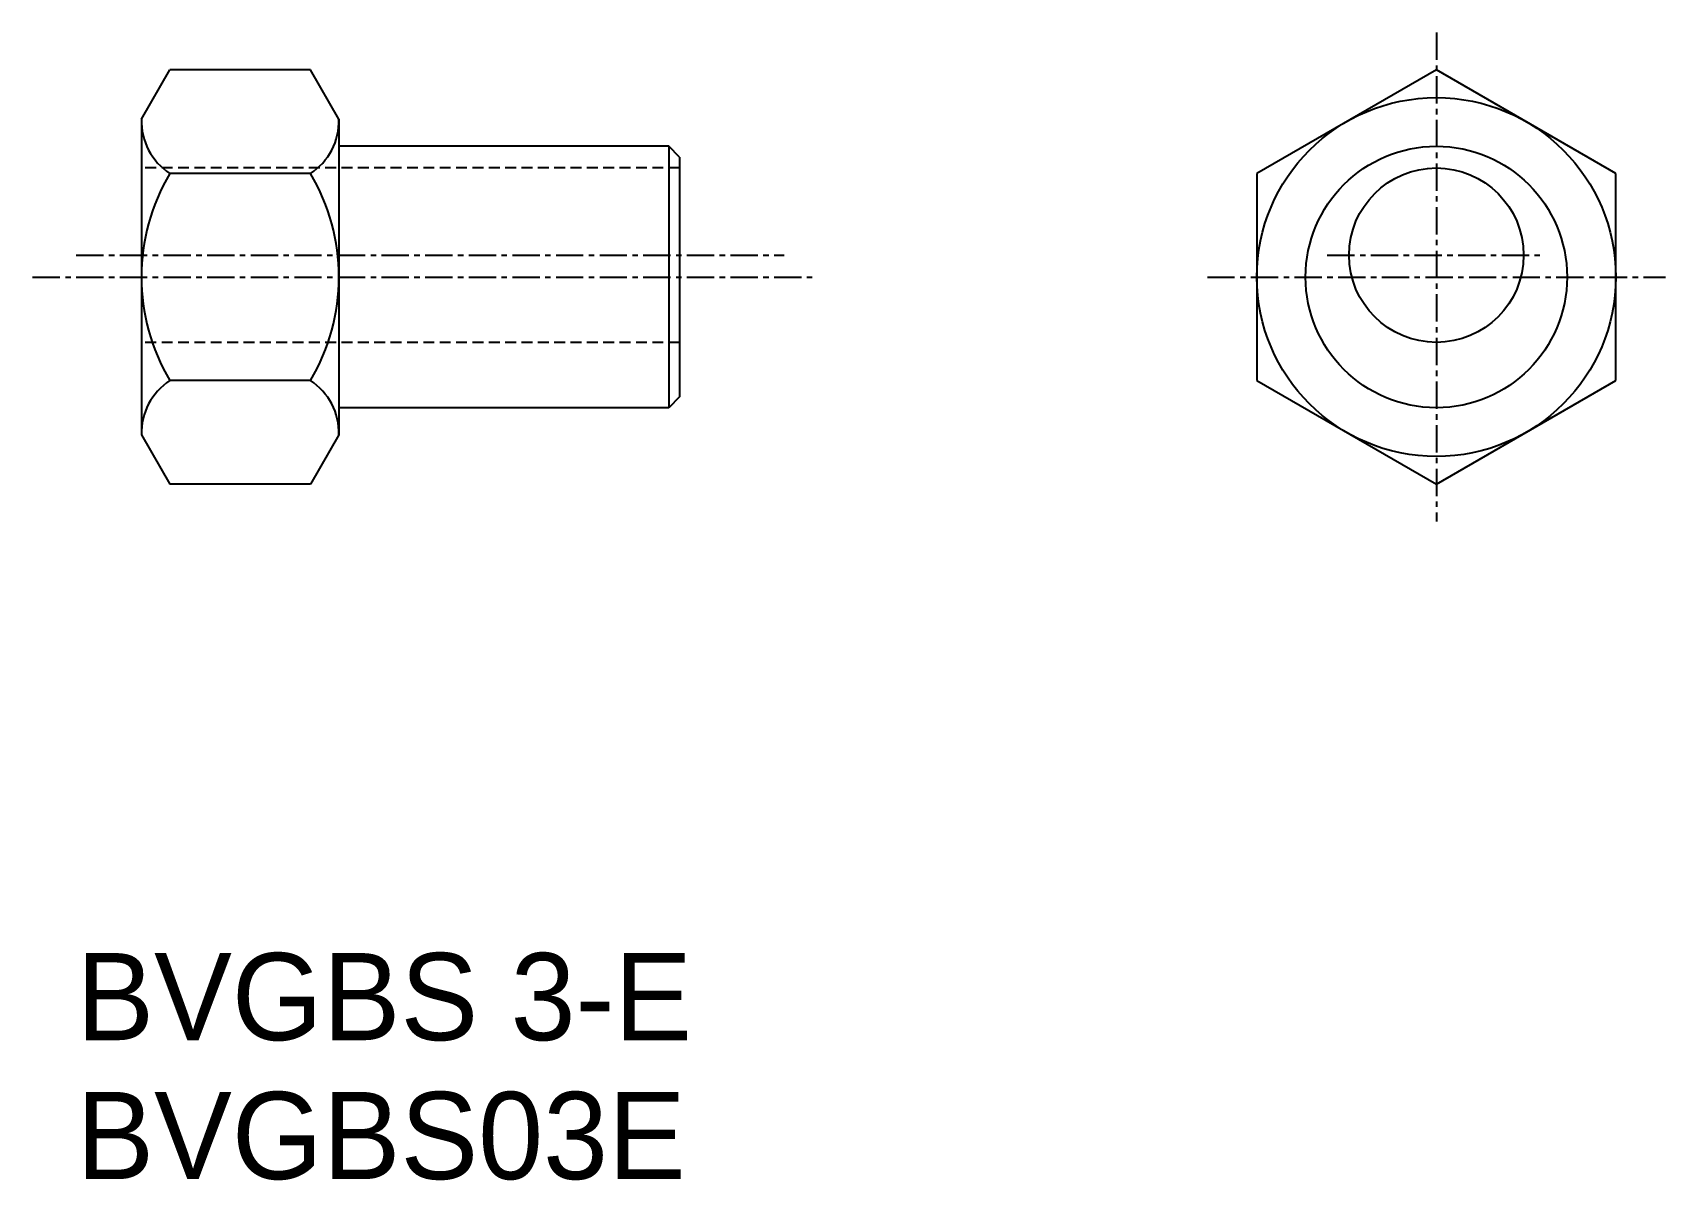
# Model space of a CAD drawing. Extents: x 8 to 82.9, y 18.6 to 71.2.
import ezdxf

# ---------------------------------------------------------------- set-up
doc = ezdxf.new("R2010")
doc.units = 0
doc.linetypes.add('CENTER', pattern=[2, 1.25, -0.25, 0.25, -0.25])
doc.linetypes.add('DASHED', pattern=[0.75, 0.5, -0.25])
doc.layers.get('0').update_dxf_attribs({"linetype": 'CONTINUOUS'})
doc.layers.add('CENTER', color=1, linetype='CENTER')

msp = doc.modelspace()

# ---------------------------------------------------------------- linework, layer by layer
at = {"color": 7, "linetype": 'CONTINUOUS'}
for p, q in [((12.986, 67.237), (14.293, 69.5)), ((20.739, 69.5), (14.293, 69.5)), ((22.045, 67.237), (20.739, 69.5)), ((72.364, 69.5), (64.137, 64.75)), ((80.591, 64.75), (72.364, 69.5)), ((12.986, 67.237), (12.986, 52.763)), ((22.045, 67.237), (22.045, 52.763)), ((37.166, 65.995), (22.045, 65.995)), ((37.666, 65.495), (37.166, 65.995)), ((37.166, 65.995), (37.166, 54.005)), ((37.666, 65.495), (37.666, 54.505)), ((20.739, 64.75), (14.293, 64.75)), ((64.137, 64.75), (64.137, 55.25)), ((80.591, 55.25), (80.591, 64.75)), ((20.739, 55.25), (14.293, 55.25)), ((64.137, 55.25), (72.364, 50.5)), ((72.364, 50.5), (80.591, 55.25)), ((37.166, 54.005), (22.045, 54.005)), ((37.666, 54.505), (37.166, 54.005)), ((12.986, 52.763), (14.293, 50.5)), ((22.045, 52.763), (20.739, 50.5)), ((20.739, 50.5), (14.293, 50.5))]:
    msp.add_line(p, q, dxfattribs=at)
at = {"color": 3, "linetype": 'DASHED'}
for p, q in [((37.666, 65), (12.986, 65)), ((37.666, 57), (12.986, 57))]:
    msp.add_line(p, q, dxfattribs=at)
at = {"color": 7, "linetype": 'CONTINUOUS'}
for centre, radius in [((72.364, 60), 8.227), ((72.364, 60), 5.995), ((72.364, 61), 4)]:
    msp.add_circle(centre, radius, dxfattribs=at)
for centre, radius, start, end in [((15.868, 67.164), 2.883, 178.55896, 236.88176), ((19.164, 67.164), 2.883, 303.11824, 1.44104), ((22.271, 60), 9.285, 149.23224, 210.76776), ((12.76, 60), 9.285, 329.23224, 30.76776), ((15.868, 52.836), 2.883, 123.11824, 181.44104), ((19.164, 52.836), 2.883, 358.55896, 56.88176)]:
    msp.add_arc(centre, radius, start, end, dxfattribs=at)
at = {"layer": 'CENTER', "color": 1, "linetype": 'CENTER'}
for p, q in [((72.364, 71.206), (72.364, 48.794)), ((10, 61), (42.452, 61)), ((67.364, 61), (77.364, 61)), ((8, 60), (43.775, 60)), ((61.864, 60), (82.864, 60))]:
    msp.add_line(p, q, dxfattribs=at)

# ---------------------------------------------------------------- texts
at = {"color": 7, "linetype": 'CONTINUOUS'}
for s, p in [('BVGBS 3-E', (10, 25)), ('BVGBS03E', (10, 18.629))]:
    msp.add_text(s, height=4, dxfattribs=at).set_placement(p)

doc.saveas('drawing.dxf')
